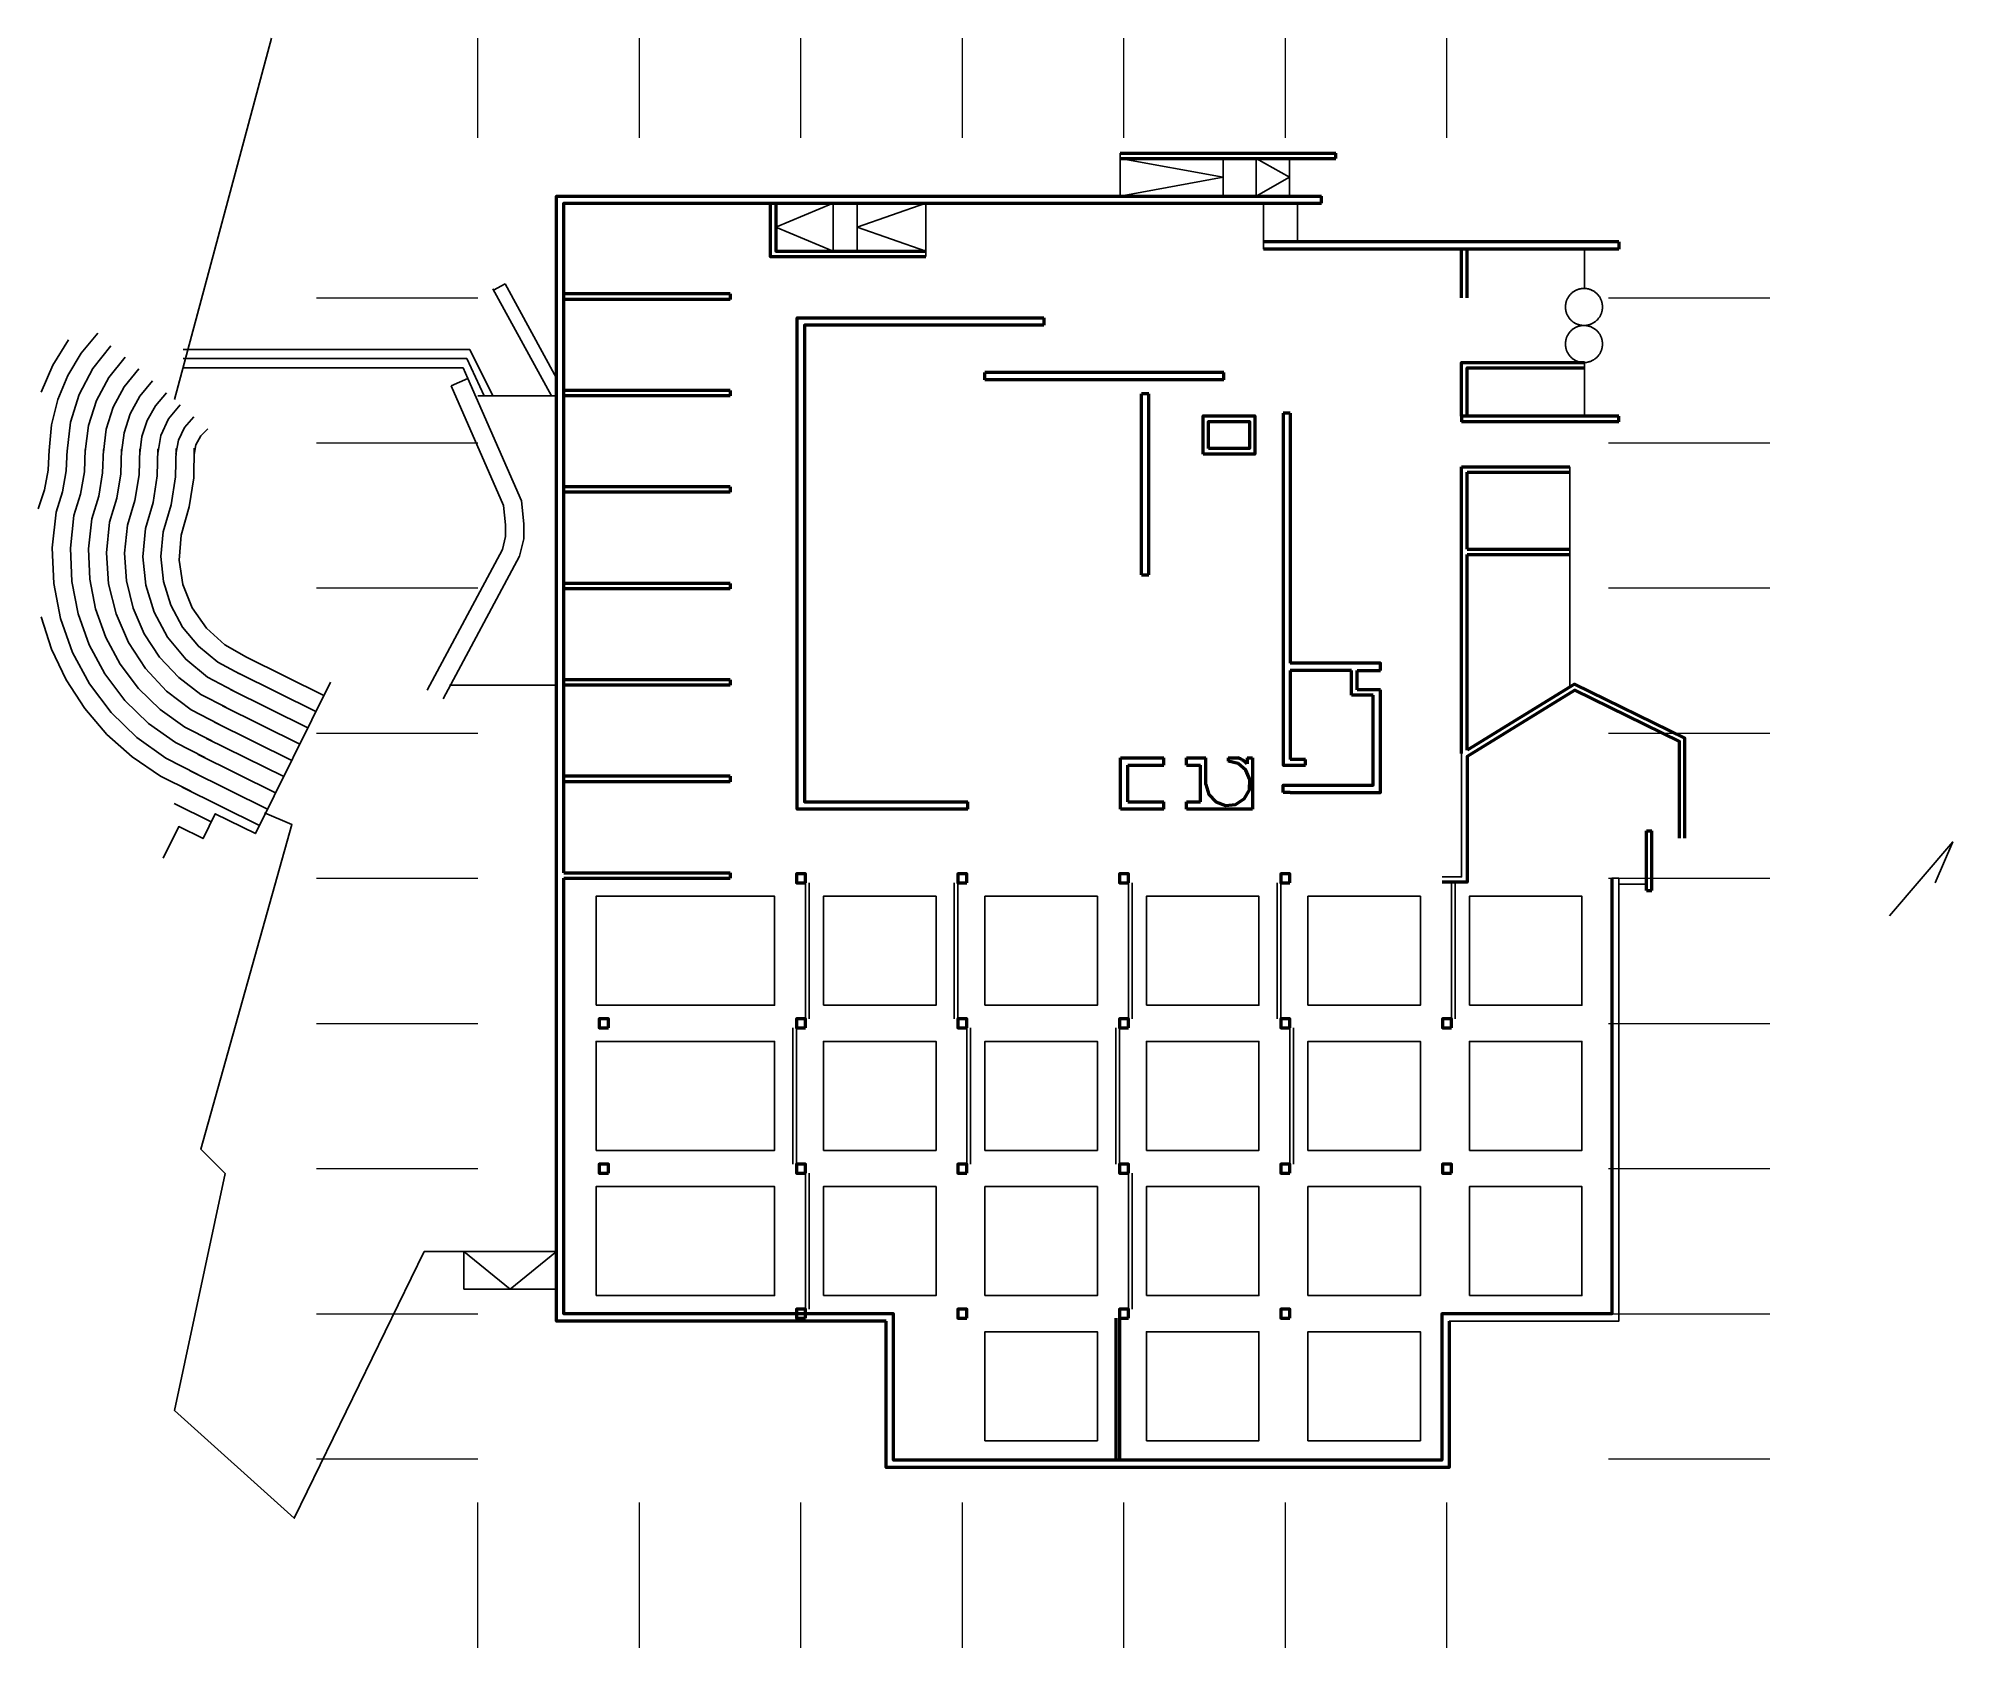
# Model space of a CAD drawing. Header units: metres. Extents: x -7524 to 97988, y -13069 to 75633.
import ezdxf

# ---------------------------------------------------------------- set-up
doc = ezdxf.new("R2010")
doc.units = ezdxf.units.M
doc.header["$LTSCALE"] = 0.001
doc.header["$MEASUREMENT"] = 0
for name, color, linetype in [('Default', 7, 'Continuous'), ('moduler', 7, 'Continuous'), ('tykke', 7, 'Continuous')]:
    doc.layers.add(name, color=color, linetype=linetype)

msp = doc.modelspace()

# ---------------------------------------------------------------- linework, layer by layer
at = {"layer": 'Default', "color": 255, "linetype": 'Continuous', "lineweight": 25}
for points in [[(-9, 55725), (5321, 75633)], [(52110, 69003), (52110, 69303)], [(52110, 66937), (52110, 69003)], [(57787, 67970), (52110, 69003)], [(57787, 66937), (57787, 69003)], [(59604, 66937), (59604, 69003)], [(61444, 67970), (59604, 69003)], [(61444, 66937), (61444, 69003)], [(52110, 66937), (57787, 67970)], [(59604, 66937), (61444, 67970)], [(33118, 65218), (36280, 66537)], [(36280, 63898), (36280, 66537)], [(37608, 63898), (37608, 66537)], [(37608, 65218), (41389, 66537)], [(41389, 63748), (41389, 66537)], [(59996, 64408), (59996, 66537)], [(61872, 64408), (61872, 66537)], [(36280, 63898), (33118, 65218)], [(41389, 63898), (37608, 65218)], [(59996, 64408), (59996, 64008)], [(41389, 63898), (41389, 63598)], [(77686, 61847), (77686, 64008)], [(20755, 55925), (17536, 61826)], [(18206, 62104), (17572, 61759)], [(21034, 56904), (18206, 62104)], [(78686, 60826), (78685, 60861), (78683, 60897), (78680, 60932), (78676, 60967), (78671, 61002), (78664, 61037), (78656, 61072), (78647, 61106), (78636, 61140), (78625, 61173), (78612, 61206), (78599, 61239), (78584, 61271), (78568, 61303), (78551, 61334), (78532, 61364), (78513, 61394), (78493, 61423), (78472, 61452), (78449, 61479), (78426, 61506), (78402, 61532), (78377, 61557), (78351, 61582), (78325, 61605), (78297, 61627), (78269, 61649), (78240, 61669), (78211, 61689), (78180, 61707), (78149, 61725), (78118, 61741), (78086, 61756), (78053, 61770), (78020, 61783), (77987, 61795), (77953, 61805), (77919, 61815), (77884, 61823), (77850, 61830), (77815, 61836), (77780, 61841), (77744, 61844), (77709, 61846), (77673, 61847), (77638, 61847), (77603, 61845), (77567, 61842), (77532, 61838), (77497, 61833), (77462, 61827), (77428, 61819), (77393, 61810), (77359, 61800), (77326, 61789), (77292, 61777), (77260, 61763), (77227, 61749), (77195, 61733), (77164, 61716), (77134, 61698), (77104, 61679), (77074, 61659), (77046, 61638), (77018, 61616), (76991, 61593), (76965, 61569), (76939, 61545), (76915, 61519), (76891, 61493), (76869, 61465), (76847, 61437), (76826, 61409), (76806, 61379), (76788, 61349), (76770, 61318), (76753, 61287), (76738, 61255), (76724, 61223), (76710, 61190), (76698, 61156), (76688, 61123), (76678, 61089), (76669, 61054), (76662, 61020), (76656, 60985), (76651, 60950), (76647, 60914), (76645, 60879), (76644, 60844), (76644, 60808), (76645, 60773), (76647, 60737), (76651, 60702), (76656, 60667), (76662, 60632), (76669, 60597), (76678, 60563), (76688, 60529), (76698, 60495), (76710, 60462), (76724, 60429), (76738, 60396), (76753, 60365), (76770, 60333), (76788, 60302), (76806, 60272), (76826, 60243), (76847, 60214), (76869, 60186), (76891, 60159), (76915, 60132), (76939, 60107), (76965, 60082), (76991, 60058), (77018, 60035), (77046, 60013), (77074, 59992), (77104, 59972), (77134, 59953), (77164, 59936), (77195, 59919), (77227, 59903), (77260, 59888), (77292, 59875), (77326, 59862), (77359, 59851), (77393, 59841), (77428, 59832), (77462, 59825), (77497, 59818), (77532, 59813), (77567, 59809), (77603, 59806), (77638, 59805), (77673, 59805), (77709, 59806), (77744, 59808), (77780, 59811), (77815, 59816), (77850, 59821), (77884, 59828), (77919, 59837), (77953, 59846), (77987, 59857), (78020, 59869), (78053, 59881), (78086, 59896), (78118, 59911), (78149, 59927), (78180, 59944), (78211, 59963), (78240, 59982), (78269, 60003), (78297, 60024), (78325, 60047), (78351, 60070), (78377, 60094), (78402, 60119), (78426, 60146), (78449, 60172), (78472, 60200), (78493, 60228), (78513, 60257), (78532, 60287), (78551, 60318), (78568, 60349), (78584, 60380), (78599, 60413), (78612, 60445), (78625, 60478), (78636, 60512), (78647, 60546), (78656, 60580), (78664, 60615), (78671, 60649), (78676, 60684), (78680, 60720), (78683, 60755), (78685, 60790), (78686, 60826)], [(78686, 58783), (78685, 58819), (78683, 58854), (78680, 58889), (78676, 58925), (78671, 58960), (78664, 58994), (78656, 59029), (78647, 59063), (78636, 59097), (78625, 59131), (78612, 59164), (78599, 59197), (78584, 59229), (78568, 59260), (78551, 59291), (78532, 59322), (78513, 59352), (78493, 59381), (78472, 59409), (78449, 59437), (78426, 59464), (78402, 59490), (78377, 59515), (78351, 59539), (78325, 59562), (78297, 59585), (78269, 59606), (78240, 59627), (78211, 59646), (78180, 59665), (78149, 59682), (78118, 59698), (78086, 59714), (78053, 59728), (78020, 59741), (77987, 59752), (77953, 59763), (77919, 59772), (77884, 59781), (77850, 59788), (77815, 59793), (77780, 59798), (77744, 59801), (77709, 59804), (77673, 59805), (77638, 59804), (77603, 59803), (77567, 59800), (77532, 59796), (77497, 59791), (77462, 59784), (77428, 59777), (77393, 59768), (77359, 59758), (77326, 59747), (77292, 59734), (77260, 59721), (77227, 59706), (77195, 59690), (77164, 59674), (77134, 59656), (77104, 59637), (77074, 59617), (77046, 59596), (77018, 59574), (76991, 59551), (76965, 59527), (76939, 59502), (76915, 59477), (76891, 59450), (76869, 59423), (76847, 59395), (76826, 59366), (76806, 59337), (76788, 59307), (76770, 59276), (76753, 59245), (76738, 59213), (76724, 59180), (76710, 59147), (76698, 59114), (76688, 59080), (76678, 59046), (76669, 59012), (76662, 58977), (76656, 58942), (76651, 58907), (76647, 58872), (76645, 58836), (76644, 58801), (76644, 58766), (76645, 58730), (76647, 58695), (76651, 58660), (76656, 58624), (76662, 58590), (76669, 58555), (76678, 58520), (76688, 58486), (76698, 58453), (76710, 58419), (76724, 58386), (76738, 58354), (76753, 58322), (76770, 58291), (76788, 58260), (76806, 58230), (76826, 58200), (76847, 58172), (76869, 58144), (76891, 58116), (76915, 58090), (76939, 58064), (76965, 58040), (76991, 58016), (77018, 57993), (77046, 57971), (77074, 57950), (77104, 57930), (77134, 57911), (77164, 57893), (77195, 57876), (77227, 57860), (77260, 57846), (77292, 57832), (77326, 57820), (77359, 57809), (77393, 57799), (77428, 57790), (77462, 57782), (77497, 57776), (77532, 57771), (77567, 57767), (77603, 57764), (77638, 57762), (77673, 57762), (77709, 57763), (77744, 57765), (77780, 57769), (77815, 57773), (77850, 57779), (77884, 57786), (77919, 57794), (77953, 57804), (77987, 57814), (78020, 57826), (78053, 57839), (78086, 57853), (78118, 57868), (78149, 57885), (78180, 57902), (78211, 57920), (78240, 57940), (78269, 57960), (78297, 57982), (78325, 58004), (78351, 58028), (78377, 58052), (78402, 58077), (78426, 58103), (78449, 58130), (78472, 58158), (78493, 58186), (78513, 58215), (78532, 58245), (78551, 58275), (78568, 58306), (78584, 58338), (78599, 58370), (78612, 58403), (78625, 58436), (78636, 58469), (78647, 58503), (78656, 58538), (78664, 58572), (78671, 58607), (78676, 58642), (78680, 58677), (78683, 58712), (78685, 58748), (78686, 58783)], [(461, 58478), (16261, 58478)], [(16261, 58478), (17523, 55925)], [(461, 57978), (16096, 57978)], [(461, 57478), (15894, 57478)], [(16155, 56881), (15894, 57478)], [(16096, 57978), (17056, 55925)], [(77686, 57761), (77686, 54798)], [(13913, 39705), (18052, 47458), (18233, 48176), (18233, 48822), (18120, 49883), (15239, 56481)], [(14795, 39234), (18991, 47095), (19233, 48052), (19233, 48875), (19099, 50142), (16155, 56881)], [(15239, 56481), (16155, 56881)], [(21034, 55925), (16709, 55925)], [(76894, 51712), (76894, 52012)], [(76894, 51712), (76894, 39889)], [(76894, 47178), (76894, 47478)], [(8585, 40154), (4447, 31798), (2233, 32895), (1556, 31528), (222, 32189), (-641, 30446)], [(21034, 39975), (15136, 39975)], [(70919, 36220), (70919, 29417), (69852, 29417)], [(21034, 8763), (13748, 8763), (6585, -5932), (-17, 13), (2784, 13062), (1432, 14415), (6455, 32296), (4935, 32944)], [(94503, 27274), (97988, 31344), (97017, 29086)], [(34759, 21587), (34759, 29087)], [(34959, 21587), (34959, 29087)], [(42959, 21587), (42959, 29087)], [(43159, 21587), (43159, 29087)], [(52559, 21587), (52559, 29087)], [(52759, 21587), (52759, 29087)], [(60759, 21587), (60759, 29087)], [(60959, 21587), (60959, 29087)], [(79592, 29342), (79592, 4937), (70239, 4937)], [(70359, 21587), (70359, 29117)], [(70559, 21587), (70559, 29117)], [(79192, 29342), (79592, 29342)], [(81106, 29007), (79592, 29007)], [(23217, 22337), (23217, 28343), (33053, 28343), (33053, 22337), (23217, 22337)], [(35748, 22337), (35748, 28343), (41953, 28343), (41953, 22337), (35748, 22337)], [(44648, 22337), (44648, 28343), (50853, 28343), (50853, 22337), (44648, 22337)], [(53548, 22337), (53548, 28343), (59753, 28343), (59753, 22337), (53548, 22337)], [(62448, 22337), (62448, 28343), (68653, 28343), (68653, 22337), (62448, 22337)], [(71348, 22337), (71348, 28343), (77553, 28343), (77553, 22337), (71348, 22337)], [(23217, 14337), (23217, 20343), (33053, 20343), (33053, 14337), (23217, 14337)], [(34059, 21087), (34059, 13587)], [(34259, 21087), (34259, 13587)], [(35748, 14337), (35748, 20343), (41953, 20343), (41953, 14337), (35748, 14337)], [(43659, 13587), (43659, 21087)], [(43859, 13587), (43859, 21087)], [(44648, 14337), (44648, 20343), (50853, 20343), (50853, 14337), (44648, 14337)], [(51859, 21087), (51859, 13587)], [(52059, 21087), (52059, 13587)], [(53548, 14337), (53548, 20343), (59753, 20343), (59753, 14337), (53548, 14337)], [(61459, 13587), (61459, 21087)], [(61659, 13587), (61659, 21087)], [(62448, 14337), (62448, 20343), (68653, 20343), (68653, 14337), (62448, 14337)], [(71348, 14337), (71348, 20343), (77553, 20343), (77553, 14337), (71348, 14337)], [(34759, 13087), (34759, 5587)], [(34959, 13087), (34959, 5587)], [(52559, 5587), (52559, 13087)], [(52759, 5587), (52759, 13087)], [(23217, 6337), (23217, 12343), (33053, 12343), (33053, 6337), (23217, 6337)], [(35748, 6337), (35748, 12343), (41953, 12343), (41953, 6337), (35748, 6337)], [(44648, 6337), (44648, 12343), (50853, 12343), (50853, 6337), (44648, 6337)], [(53548, 6337), (53548, 12343), (59753, 12343), (59753, 6337), (53548, 6337)], [(62448, 6337), (62448, 12343), (68653, 12343), (68653, 6337), (62448, 6337)], [(71348, 6337), (71348, 12343), (77553, 12343), (77553, 6337), (71348, 6337)], [(15937, 6687), (15937, 8763)], [(15937, 8763), (18485, 6687)], [(18485, 6687), (21034, 8763)], [(15937, 6687), (21034, 6687)], [(44648, -1663), (44648, 4343), (50853, 4343), (50853, -1663), (44648, -1663)], [(53548, -1663), (53548, 4343), (59753, 4343), (59753, -1663), (53548, -1663)], [(62448, -1663), (62448, 4343), (68653, 4343), (68653, -1663), (62448, -1663)]]:
    msp.add_lwpolyline(points, dxfattribs=at)
at = {"layer": 'Default', "color": 255, "lineweight": 25}
for points in [[(-4247, 59378), (-5154, 58270), (-5889, 57041), (-6438, 55719), (-6788, 54330), (-6932, 52906)], [(-5851, 59013), (-6714, 57625), (-7357, 56123)], [(-3522, 58690), (-4516, 57428), (-5264, 56007), (-5742, 54473), (-5932, 52878)], [(-2736, 58064), (-3642, 56938), (-4324, 55664), (-4759, 54286), (-4933, 52851)], [(-1980, 57407), (-2785, 56420), (-3392, 55300), (-3779, 54087), (-3933, 52823)], [(-1224, 56749), (-1928, 55902), (-2459, 54937), (-2798, 53889), (-2933, 52796)], [(-466, 56091), (-1070, 55384), (-1527, 54574), (-1818, 53691), (-1934, 52768)], [(292, 55432), (-354, 54656), (-772, 53737), (-934, 52740)], [(1053, 54770), (534, 54187), (196, 53483), (66, 52713)], [(1822, 54102), (1426, 53717), (1165, 53229), (1065, 52685)], [(-7524, 49697), (-7184, 50750), (-6985, 51839), (-6931, 52945)], [(-6540, 49516), (-6186, 50632), (-5982, 51786), (-5932, 52956)], [(-5557, 49335), (-5188, 50514), (-4979, 51732), (-4932, 52967)], [(-4573, 49154), (-4191, 50396), (-3976, 51679), (-3932, 52978)], [(-3590, 48973), (-3193, 50279), (-2972, 51625), (-2932, 52989)], [(-2606, 48792), (-2195, 50161), (-1969, 51572), (-1932, 53001)], [(-1623, 48611), (-1198, 50043), (-966, 51518), (-932, 53012)], [(-639, 48429), (-200, 49925), (37, 51465), (68, 53023)], [(344, 48248), (798, 49807), (1041, 51411), (1068, 53034)], [(-6540, 49516), (-6757, 47555), (-6676, 45583), (-6297, 43647), (-5632, 41790), (-4693, 40054), (-3503, 38480), (-2090, 37104), (-485, 35956), (1275, 35064)], [(-5557, 49335), (-5757, 47524), (-5683, 45703), (-5334, 43915), (-4719, 42199), (-3853, 40597), (-2754, 39143), (-1449, 37872), (33, 36812), (1659, 35988)], [(-4573, 49154), (-4758, 47493), (-4690, 45823), (-4370, 44183), (-3807, 42609), (-3013, 41139), (-2005, 39805), (-808, 38639), (551, 37667), (2042, 36912)], [(-3590, 48973), (-3763, 47272), (-3646, 45566), (-3240, 43905), (-2559, 42336), (-1621, 40906), (-454, 39657), (908, 38623), (2425, 37835)], [(-2606, 48792), (-2763, 47259), (-2658, 45723), (-2294, 44226), (-1680, 42814), (-836, 41526), (215, 40400), (1442, 39468), (2809, 38759)], [(-1623, 48611), (-1765, 47051), (-1601, 45494), (-1140, 43998), (-396, 42620), (600, 41412), (1811, 40421), (3192, 39682)], [(-639, 48429), (-765, 47063), (-623, 45699), (-219, 44388), (432, 43181), (1304, 42122), (2366, 41253), (3575, 40606)], [(344, 48248), (240, 46879), (447, 45521), (956, 44246), (1740, 43118), (2758, 42197), (3959, 41530)], [(-7357, 43748), (-6788, 41961), (-5985, 40266), (-4964, 38693), (-3743, 37270), (-2342, 36023), (-788, 34974), (892, 34141)], [(3959, 41530), (8221, 39418)], [(3515, 40633), (7777, 38522)], [(3071, 39737), (7333, 37626)], [(2627, 38841), (6890, 36730)], [(1739, 37049), (6002, 34938)], [(2183, 37945), (6446, 35834)], [(1296, 36153), (5558, 34042)], [(852, 35257), (5114, 33146)], [(408, 34361), (4671, 32250)], [(-36, 33465), (2012, 32450)]]:
    msp.add_lwpolyline(points, dxfattribs=at)
at = {"layer": 'moduler', "color": 255, "linetype": 'Continuous', "lineweight": 13}
for points in [[(16709, 70154), (16709, 75633)], [(25609, 70154), (25609, 75633)], [(34509, 70154), (34509, 75633)], [(43409, 70154), (43409, 75633)], [(52309, 70154), (52309, 75633)], [(61209, 70154), (61209, 75633)], [(70109, 70154), (70109, 75633)], [(7809, 61337), (16709, 61337)], [(79009, 61337), (87909, 61337)], [(7809, 53337), (16709, 53337)], [(79009, 53337), (87909, 53337)], [(7809, 45337), (16709, 45337)], [(79009, 45337), (87909, 45337)], [(7809, 37337), (16709, 37337)], [(79009, 37337), (87909, 37337)], [(7809, 29337), (16709, 29337)], [(79009, 29337), (87909, 29337)], [(7809, 21337), (16709, 21337)], [(79009, 21337), (87909, 21337)], [(7809, 13337), (16709, 13337)], [(79009, 13337), (87909, 13337)], [(7809, 5337), (16709, 5337)], [(79009, 5337), (87909, 5337)], [(7809, -2663), (16709, -2663)], [(79009, -2663), (87909, -2663)], [(16709, -13069), (16709, -5069)], [(25609, -13069), (25609, -5069)], [(34509, -13069), (34509, -5069)], [(43409, -13069), (43409, -5069)], [(52309, -13069), (52309, -5069)], [(61209, -13069), (61209, -5069)], [(70109, -13069), (70109, -5069)]]:
    msp.add_lwpolyline(points, dxfattribs=at)
at = {"layer": 'tykke', "color": 255, "linetype": 'Continuous', "lineweight": 50}
for points in [[(52110, 69303), (63994, 69303)], [(52110, 69003), (63994, 69003)], [(63994, 69003), (63994, 69303)], [(39209, 4937), (21034, 4937), (21034, 66937), (63208, 66937)], [(21434, 29641), (21434, 66537), (63208, 66537)], [(32818, 66537), (32818, 63598), (41389, 63598)], [(33118, 66537), (33118, 63898), (41389, 63898)], [(63208, 66537), (63208, 66937)], [(79592, 64408), (59996, 64408)], [(79592, 64408), (79592, 64008)], [(79592, 64008), (59996, 64008)], [(70919, 61337), (70919, 64008)], [(71219, 61337), (71219, 64008)], [(30615, 61542), (21434, 61542)], [(30615, 61242), (21434, 61242)], [(30615, 61542), (30615, 61242)], [(43706, 33151), (34306, 33151), (34306, 60222), (47892, 60222)], [(47892, 60222), (47892, 59822)], [(47892, 59822), (34706, 59822), (34706, 33551), (43706, 33551)], [(57814, 57215), (44640, 57215)], [(44640, 56815), (44640, 57215)], [(57814, 56815), (57814, 57215)], [(70919, 54798), (70919, 57761), (77686, 57761)], [(71219, 54798), (71219, 57461), (77686, 57461)], [(30615, 56225), (21434, 56225)], [(30615, 55925), (21434, 55925)], [(30615, 56225), (30615, 55925)], [(57814, 56815), (44640, 56815)], [(53286, 46054), (53286, 56029)], [(53686, 56029), (53286, 56029)], [(53686, 46054), (53686, 56029)], [(61079, 54968), (61079, 35579), (62322, 35579)], [(61479, 54968), (61079, 54968)], [(61479, 54968), (61479, 41186)], [(56680, 52720), (56680, 54821), (59523, 54821), (59523, 52720), (56680, 52720)], [(56980, 53020), (56980, 54521), (59223, 54521), (59223, 53020), (56980, 53020)], [(79592, 54798), (70919, 54798)], [(70919, 54798), (70919, 54498)], [(79592, 54498), (70919, 54498)], [(79592, 54498), (79592, 54798)], [(70919, 36220), (70919, 52012)], [(70919, 52012), (76894, 52012)], [(71219, 47478), (71219, 51712)], [(71219, 51712), (76894, 51712)], [(30615, 50909), (21434, 50909)], [(30615, 50909), (30615, 50609)], [(30615, 50609), (21434, 50609)], [(71219, 47478), (76894, 47478)], [(71219, 36405), (71219, 47178)], [(71219, 47178), (76894, 47178)], [(30615, 45592), (21434, 45592)], [(30615, 45592), (30615, 45292)], [(53286, 46054), (53686, 46054)], [(30615, 45292), (21434, 45292)], [(66447, 40786), (66447, 41186), (61479, 41186)], [(30615, 40275), (21434, 40275)], [(30615, 40275), (30615, 39975)], [(64859, 40786), (61479, 40786)], [(61479, 40786), (61479, 35879)], [(64859, 39422), (64859, 40786)], [(65159, 39722), (65159, 40786)], [(65159, 40786), (66447, 40786)], [(30615, 39975), (21434, 39975)], [(61079, 34073), (61079, 34473), (66047, 34473), (66047, 39422)], [(61479, 34073), (66447, 34073), (66447, 39722)], [(66047, 39422), (64859, 39422)], [(66447, 39722), (65159, 39722)], [(82926, 31552), (82926, 36877), (77163, 39702), (71219, 36053), (71219, 29117), (69852, 29117)], [(83226, 31552), (83226, 37064), (77146, 40044), (71219, 36405)], [(52117, 33151), (52117, 35979)], [(52117, 35979), (54504, 35979)], [(54504, 35579), (54504, 35979)], [(55761, 35979), (56824, 35979)], [(55761, 35579), (55761, 35979)], [(56824, 34506), (56824, 35979)], [(58050, 35979), (58591, 35979)], [(58050, 35979), (58050, 35792)], [(59104, 35652), (59067, 35687), (59029, 35720), (58989, 35753), (58949, 35784), (58907, 35813), (58864, 35842), (58821, 35868), (58776, 35894), (58731, 35917), (58685, 35940), (58638, 35960), (58591, 35979)], [(59104, 35979), (59404, 35979)], [(59104, 35979), (59104, 35652)], [(59404, 35979), (59404, 33151)], [(62322, 35879), (61479, 35879)], [(62322, 35579), (62322, 35879)], [(30615, 34958), (21434, 34958)], [(30615, 34958), (30615, 34658)], [(52517, 33551), (52517, 35579)], [(52517, 35579), (54504, 35579)], [(55761, 35579), (56524, 35579)], [(56524, 33551), (56524, 35579)], [(30615, 34658), (21434, 34658)], [(61479, 34073), (61079, 34073)], [(43706, 33151), (43706, 33551)], [(54504, 33151), (52117, 33151)], [(52517, 33551), (54504, 33551)], [(54504, 33151), (54504, 33551)], [(55761, 33551), (56524, 33551)], [(55761, 33151), (55761, 33551)], [(59404, 33151), (55761, 33151)], [(81106, 28655), (81106, 31958)], [(81106, 31958), (81406, 31958)], [(81406, 28655), (81406, 31958)], [(21434, 29641), (30615, 29641)], [(30615, 29641), (30615, 29341)], [(34759, 29087), (34759, 29587), (34259, 29587), (34259, 29087), (34759, 29087)], [(43659, 29087), (43659, 29587), (43159, 29587), (43159, 29087), (43659, 29087)], [(52559, 29087), (52559, 29587), (52059, 29587), (52059, 29087), (52559, 29087)], [(61459, 29087), (61459, 29587), (60959, 29587), (60959, 29087), (61459, 29087)], [(79192, 29342), (79192, 5337), (69839, 5337), (69839, -2730), (39609, -2730), (39609, 5337), (21434, 5337), (21434, 29341)], [(21434, 29341), (30615, 29341)], [(81106, 28655), (81406, 28655)], [(23897, 21087), (23897, 21587), (23397, 21587), (23397, 21087), (23897, 21087)], [(34759, 21087), (34759, 21587), (34259, 21587), (34259, 21087), (34759, 21087)], [(43659, 21087), (43659, 21587), (43159, 21587), (43159, 21087), (43659, 21087)], [(52559, 21087), (52559, 21587), (52059, 21587), (52059, 21087), (52559, 21087)], [(61459, 21087), (61459, 21587), (60959, 21587), (60959, 21087), (61459, 21087)], [(70359, 21087), (70359, 21587), (69859, 21587), (69859, 21087), (70359, 21087)], [(23897, 13087), (23897, 13587), (23397, 13587), (23397, 13087), (23897, 13087)], [(34759, 13087), (34759, 13587), (34259, 13587), (34259, 13087), (34759, 13087)], [(43659, 13087), (43659, 13587), (43159, 13587), (43159, 13087), (43659, 13087)], [(52559, 13087), (52559, 13587), (52059, 13587), (52059, 13087), (52559, 13087)], [(61459, 13087), (61459, 13587), (60959, 13587), (60959, 13087), (61459, 13087)], [(70359, 13087), (70359, 13587), (69859, 13587), (69859, 13087), (70359, 13087)], [(34759, 5087), (34759, 5587), (34259, 5587), (34259, 5087), (34759, 5087)], [(43659, 5087), (43659, 5587), (43159, 5587), (43159, 5087), (43659, 5087)], [(52559, 5087), (52559, 5587), (52059, 5587), (52059, 5087), (52559, 5087)], [(61459, 5087), (61459, 5587), (60959, 5587), (60959, 5087), (61459, 5087)], [(70239, 4937), (70239, -3130), (39209, -3130), (39209, 4937)], [(51859, 5087), (51859, -2663)], [(52059, 5087), (52059, -2663)]]:
    msp.add_lwpolyline(points, dxfattribs=at)
at = {"layer": 'tykke', "color": 255, "lineweight": 50}
msp.add_lwpolyline([(56825, 34506), (56983, 33962), (57368, 33546), (57899, 33348), (58463, 33411), (58938, 33719), (59223, 34209), (59258, 34775), (59035, 35296), (58601, 35661), (58050, 35792)], dxfattribs=at)

doc.saveas('drawing.dxf')
